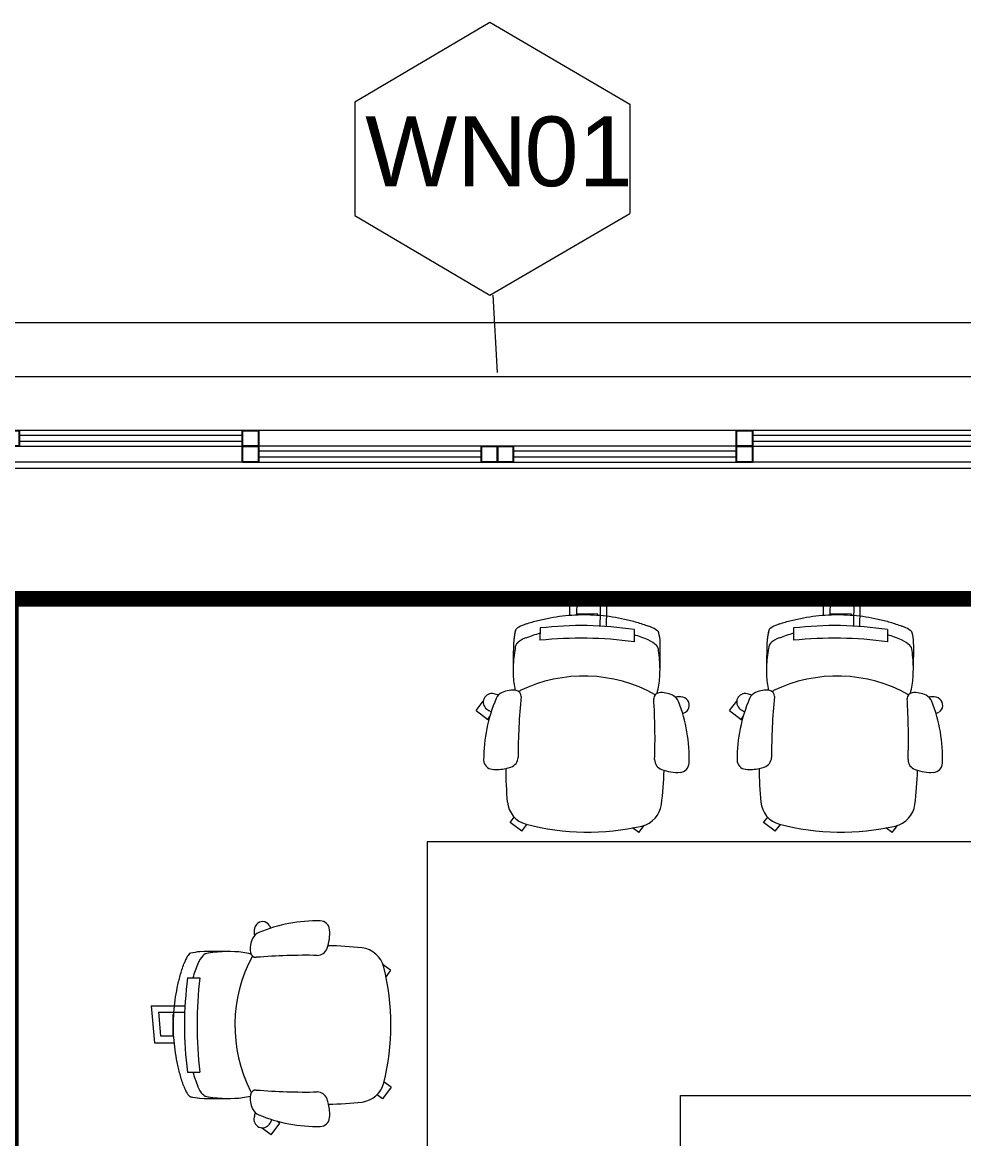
# Model space of a CAD drawing. Header units: millimetres. Extents: x -9358 to 257996, y -67499 to 9117.
# Drawn here: x 11300 to 14272, y -2334 to 1190 of the extents above; entities that cross this region are included whole.
import ezdxf

# ---------------------------------------------------------------- set-up
doc = ezdxf.new("R2010")
doc.units = ezdxf.units.MM
doc.header["$LTSCALE"] = 1000
for name, color, linetype, lineweight in [('A-FLR-PAT', 8, 'Continuous', 18), ('A-FRN', 8, 'Continuous', 9), ('A-TYP-WIN', 8, 'Continuous', 0), ('A-WAL-LOW-30', 8, 'Continuous', 18), ('A-WIN', 8, 'Continuous', 9), ('A-WIN-1', 8, 'Continuous', 25), ('A-WIN-2', 8, 'Continuous', 18)]:
    doc.layers.add(name, color=color, linetype=linetype, lineweight=lineweight)
doc.layers.add('F POINT AGN', color=7, linetype='Continuous')
doc.layers.add('Route - rack2', color=7, linetype='Continuous')
doc.styles.add('Arial_8', font='arial.ttf', dxfattribs={"height": 220})

# ---------------------------------------------------------------- blocks, each defined once
blk = doc.blocks.new('Window Tag - Window Tag-41068-01-Ground Floor Plan')
at = {"layer": 'A-TYP-WIN'}
for p, q in [((-4.506, 1.627), (-0.238, 4.142)), ((-0.238, 4.142), (4.181, 1.556)), ((-4.506, 1.627), (-4.506, -1.959)), ((4.181, 1.556), (4.181, -1.888)), ((-4.506, -1.959), (-0.238, -4.474)), ((-0.238, -4.474), (4.181, -1.888))]:
    blk.add_line(p, q, dxfattribs=at)
blk = doc.blocks.new('Task chair 9554N35 - Task chair 9554N35-745676-01-Ground Floor Furniture Plan')
at = {"layer": 'A-FRN'}
for p, q in [((-172.9, 306.8), (-189.9, 284.3)), ((-172.9, 306.8), (-153.2, 293.1)), ((196.3, 309), (180.3, 287)), ((196.3, 309), (233.1, 282.3)), ((233.1, 282.3), (220.5, 265)), ((309.5, -42.5), (303.3, -51.1)), ((346.3, -69.3), (309.5, -42.5)), ((346.3, -69.3), (324.3, -99.6)), ((208.7, -134.6), (213.5, -132.2)), ((-148.6, -333.2), (-148.6, -294.8)), ((148.6, -333.5), (148.6, -294.8)), ((-59.9, -447.8), (-59.9, -341.6)), ((-40.1, -424.9), (-40.1, -342.5)), ((-33.2, -377), (-33.2, -380)), ((-33.2, -380), (34.3, -380)), ((34.3, -418.4), (34.3, -377)), ((56.2, -437.7), (56.2, -375.4)), ((-40.1, -424.9), (34.3, -418.4)), ((-59.9, -447.8), (56.2, -437.7))]:
    blk.add_line(p, q, dxfattribs=at)
for centre, radius, start, end in [((-163.7, 208.7), 80, 103.9416, 173.6414), ((0, -450.7), 759.4, 76.0583, 103.9416), ((163.7, 208.7), 80, 6.3586, 76.0583), ((875.8, 92.8), 1126, 173.6414, 179.1387), ((-875.8, 92.8), 1126, 0.9685, 6.3586), ((-298.4, 85.1), 30, 94.385, 178.8307), ((-289.7, -26.9), 142.3, 70.4284, 94.4069), ((-253.5, 75.2), 34, 1.5783, 70.4284), ((245.3, 75.2), 34, 109.5716, 178.4217), ((281.6, -26.9), 142.3, 102.8407, 109.5716), ((281.6, -26.9), 142.3, 85.5931, 102.8407), ((290.2, 85.1), 30, 1.1693, 85.615), ((157.4, 76.4), 485.9, 178.9013, 202.3772), ((1706.6, 39.8), 1926.5, 178.9201, 184.6505), ((-1714.8, 39.8), 1926.5, 355.3495, 1.0799), ((-165.6, 76.4), 485.9, 337.6228, 1.0987), ((-270.6, -142.7), 80.3, 115.9395, 123.4121), ((266.7, -140.7), 80.4, 54.9497, 66.5438), ((-301, -96.7), 25.2, 123.4121, 230.4202), ((297.3, -97.1), 27.1, 257.0503, 54.9497), ((-296.1, -90.9), 32.8, 230.4202, 277.5798), ((-257.7, -94.4), 37, 202.4815, 245.4243), ((-304.4, -28.7), 95.5, 277.5798, 283.1299), ((-239, -54.3), 81.3, 245.2067, 276.9285), ((-5.9, -191.7), 225.5, 165.0105, 178.0847), ((-231.5, -117.1), 18, 277.2916, 2.3739), ((1.2, 277.4), 461.4, 241.6816, 296.7275), ((223.3, -117.1), 18, 177.6261, 262.7084), ((230.8, -54.3), 81.3, 263.0715, 294.7933), ((5.9, -191.7), 225.5, 1.9153, 14.4821), ((249.5, -94.4), 37, 294.5757, 337.5185), ((351.4, 138.5), 268.8, 253.8265, 257.0503), ((1424.9, -239.6), 1657.1, 178.0847, 181.9153), ((192.1, -200.6), 424.1, 181.2804, 189.1246), ((-192.1, -200.6), 424.1, 350.8754, 358.7196), ((-1424.9, -239.6), 1657.1, 358.0847, 1.9153), ((-202, -267.3), 24.7, 181.265, 228.1434), ((202, -267.3), 24.7, 311.8566, 358.735), ((18.2, 231.9), 573.4, 248.3703, 253.086), ((0, 988.3), 1291.7, 263.3947, 276.6053), ((-18.2, 231.9), 573.4, 286.914, 291.6297), ((1, 773.4), 1116.7, 262.3012, 277.5932)]:
    blk.add_arc(centre, radius, start, end, dxfattribs=at)
for centre, major_axis, ratio, start_param, end_param in [((2833.6, -1083.6), (-3058.7, 867.3), 0.246692, 0.098786, 0.133654), ((-178.1, -286.4), (-48, 16.7), 0.376203, 0.715963, 1.386418), ((178.1, -286.7), (48.1, 16.1), 0.383717, 4.900693, 5.6098), ((-2833.6, -1083.6), (3058.7, 867.3), 0.246692, 6.149531, 6.184399), ((-2839.6, -1069.5), (3064.8, 850.5), 0.246639, 6.151983, 6.185843), ((-182.4, -335.9), (-44.1, 13.7), 0.260293, 0.190015, 1.407049), ((182.6, -337.1), (43.9, 14.1), 0.248418, 4.873403, 6.095378)]:
    blk.add_ellipse(centre, major_axis=major_axis, ratio=ratio, start_param=start_param, end_param=end_param, dxfattribs=at)
blk.add_open_spline([(193.1, -345.6), (180.8, -349.8), (155.9, -357.6), (104.9, -369.7), (39.6, -378.5), (-39.7, -378.4), (-105, -369.4), (-155.9, -357.1), (-180.8, -349.3), (-193.1, -344.9)], degree=3, knots=[0, 0, 0, 0, 0.1, 0.2, 0.4, 0.6, 0.8, 0.9, 1, 1, 1, 1], dxfattribs=at)
blk = doc.blocks.new('main metting table 6th fliir - main metting table 6th fliir-1746986-01-Ground Floor Furniture Plan')
at = {"layer": 'A-FRN'}
for p, q in [((14697.5, -1248.9), (12097.5, -1248.9)), ((12097.5, -1248.9), (12097.5, -6629.4)), ((12897.5, -5829.4), (12897.5, -2048.9)), ((12897.5, -2048.9), (13897.5, -2048.9))]:
    blk.add_line(p, q, dxfattribs=at)
blk = doc.blocks.new('Sliding_Window_Double - 3200 x 2700-V64-01-Ground Floor Furniture Plan')
at = {"layer": 'A-WIN'}
for p, q in [((-1436.3, 89.4), (1643.7, 89.4)), ((-701.8, -80.6), (-1406.3, -80.6)), ((858.2, -80.6), (-650.9, -80.6)), ((1613.7, -80.6), (909.1, -80.6)), ((-1406.3, -130.6), (-701.8, -130.6)), ((53.7, -130.6), (-650.9, -130.6)), ((858.2, -130.6), (153.7, -130.6)), ((909.1, -130.6), (1613.7, -130.6)), ((-701.8, -180.6), (-1456.3, -180.6)), ((-650.9, -180.6), (53.7, -180.6)), ((153.7, -180.6), (858.2, -180.6)), ((1663.7, -180.6), (909.1, -180.6))]:
    blk.add_line(p, q, dxfattribs=at)
at = {"layer": 'A-WIN-1'}
for p, q in [((-1476.3, 89.4), (-1436.3, 89.4)), ((-1476.3, -180.6), (-1476.3, 89.4)), ((-1476.3, 89.4), (-1476.3, -180.6)), ((-1436.3, 89.4), (-1436.3, -80.6)), ((1643.7, 89.4), (1663.7, 89.4)), ((1643.7, -80.6), (1643.7, 89.4)), ((1683.7, 89.4), (1683.7, -180.6)), ((1683.7, -180.6), (1683.7, 89.4)), ((-1456.3, -80.6), (-1456.3, -180.6)), ((-1436.3, -80.6), (-1456.3, -80.6)), ((-1456.3, -130.6), (-1456.3, -80.6)), ((-1456.3, -80.6), (-1406.3, -80.6)), ((-1406.3, -80.6), (-1406.3, -130.6)), ((-701.8, -130.6), (-701.8, -80.6)), ((-701.8, -80.6), (-650.9, -80.6)), ((-650.9, -80.6), (-650.9, -130.6)), ((858.2, -130.6), (858.2, -80.6)), ((858.2, -80.6), (909.1, -80.6)), ((909.1, -80.6), (909.1, -130.6)), ((1613.7, -130.6), (1613.7, -80.6)), ((1613.7, -80.6), (1663.7, -80.6)), ((1663.7, -80.6), (1643.7, -80.6)), ((1663.7, -180.6), (1663.7, -80.6)), ((1663.7, -80.6), (1663.7, -130.6)), ((-1406.3, -130.6), (-1456.3, -130.6)), ((-650.9, -130.6), (-701.8, -130.6)), ((-701.8, -180.6), (-701.8, -130.6)), ((-701.8, -130.6), (-650.9, -130.6)), ((-650.9, -130.6), (-650.9, -180.6)), ((53.7, -180.6), (53.7, -130.6)), ((53.7, -130.6), (103.7, -130.6)), ((103.7, -180.6), (103.7, -130.6)), ((103.7, -130.6), (153.7, -130.6)), ((103.7, -130.6), (103.7, -180.6)), ((153.7, -130.6), (153.7, -180.6)), ((858.2, -180.6), (858.2, -130.6)), ((858.2, -130.6), (909.1, -130.6)), ((909.1, -130.6), (858.2, -130.6)), ((909.1, -130.6), (909.1, -180.6)), ((1663.7, -130.6), (1613.7, -130.6)), ((1703.7, -120.6), (1703.7, -180.6)), ((-1476.3, -180.6), (-1496.3, -180.6)), ((-1456.3, -180.6), (-1476.3, -180.6)), ((-650.9, -180.6), (-701.8, -180.6)), ((103.7, -180.6), (53.7, -180.6)), ((153.7, -180.6), (103.7, -180.6)), ((909.1, -180.6), (858.2, -180.6)), ((1683.7, -180.6), (1663.7, -180.6)), ((1703.7, -180.6), (1683.7, -180.6))]:
    blk.add_line(p, q, dxfattribs=at)
at = {"layer": 'A-WIN-2'}
for p, q in [((-1406.3, -95.6), (-701.8, -95.6)), ((-1406.3, -115.6), (-1406.3, -95.6)), ((-701.8, -95.6), (-701.8, -115.6)), ((909.1, -95.6), (1613.7, -95.6)), ((909.1, -115.6), (909.1, -95.6)), ((1613.7, -95.6), (1613.7, -115.6)), ((-701.8, -115.6), (-1406.3, -115.6)), ((1613.7, -115.6), (909.1, -115.6)), ((-650.9, -145.6), (53.7, -145.6)), ((-650.9, -165.6), (-650.9, -145.6)), ((53.7, -165.6), (-650.9, -165.6)), ((53.7, -145.6), (53.7, -165.6)), ((153.7, -145.6), (858.2, -145.6)), ((153.7, -165.6), (153.7, -145.6)), ((858.2, -165.6), (153.7, -165.6)), ((858.2, -145.6), (858.2, -165.6))]:
    blk.add_line(p, q, dxfattribs=at)
blk = doc.blocks.new('G')
at = {"layer": 'A-FLR-PAT'}
blk.add_line((14330, 390), (11210.8, 390), dxfattribs=at)
at = {"layer": 'A-WAL-LOW-30'}
blk.add_line((14400, -70), (11220, -70), dxfattribs=at)
at = {"layer": 'A-FRN'}
for p, rotation in [((13077.8, -909.5), 179.0782410590968), ((13877.8, -909.5), 179.0782410590968), ((12155, -1826.8), 270.0000000000002)]:
    blk.add_blockref('Task chair 9554N35 - Task chair 9554N35-745676-01-Ground Floor Furniture Plan', p, dxfattribs=dict(at, rotation=rotation))
blk.add_blockref('main metting table 6th fliir - main metting table 6th fliir-1746986-01-Ground Floor Furniture Plan', (480, 0), dxfattribs=at)
at = {"layer": 'A-WIN'}
blk.add_blockref('Sliding_Window_Double - 3200 x 2700-V64-01-Ground Floor Furniture Plan', (12696.3, 130.6), dxfattribs=at)
blk = doc.blocks.new('RACK 2- ROUTE .')
at = {"layer": 'F POINT AGN', "color": 1, "const_width": 50}
blk.add_lwpolyline([(7110, -841), (10508, -841), (10508, -7634), (16039, -7634), (16039, -630), (11263, -630), (11263, -7999), (9409, -7999), (9409, -9382), (16581, -9382), (16581, -12220), (9819, -12220), (9819, -13778), (16482, -13778), (16482, -15799), (11165, -15799), (11165, -13995), (9524, -13995), (9524, -19659)], dxfattribs=at)

msp = doc.modelspace()

# ---------------------------------------------------------------- block references
msp.add_blockref('G', (0, -148.1))

# ---------------------------------------------------------------- next in the draw order: linework, layer by layer
at = {"layer": 'A-TYP-WIN'}
msp.add_line((12800, 85), (12785.9, 328.5), dxfattribs=at)

# ---------------------------------------------------------------- next in the draw order: block references
at = {"layer": 'A-TYP-WIN', "xscale": 99.99999999999991, "yscale": 99.99999999999991, "zscale": 99.99999999999991}
msp.add_blockref('Window Tag - Window Tag-41068-01-Ground Floor Plan', (12800, 775.9), dxfattribs=at)
at = {"layer": 'Route - rack2', "color": 1}
msp.add_blockref('RACK 2- ROUTE .', (0, 0), dxfattribs=at)

# ---------------------------------------------------------------- next in the draw order: texts
at = {"layer": 'A-TYP-WIN', "char_height": 220, "attachment_point": 1, "style": 'Arial_8'}
for s, insert, width in [('WN', (12382.5, 892.8), 609.282), ('01', (12885.2, 892.8), 400.844)]:
    msp.add_mtext(s, dxfattribs=dict(at, insert=insert, width=width))

doc.saveas('drawing.dxf')
